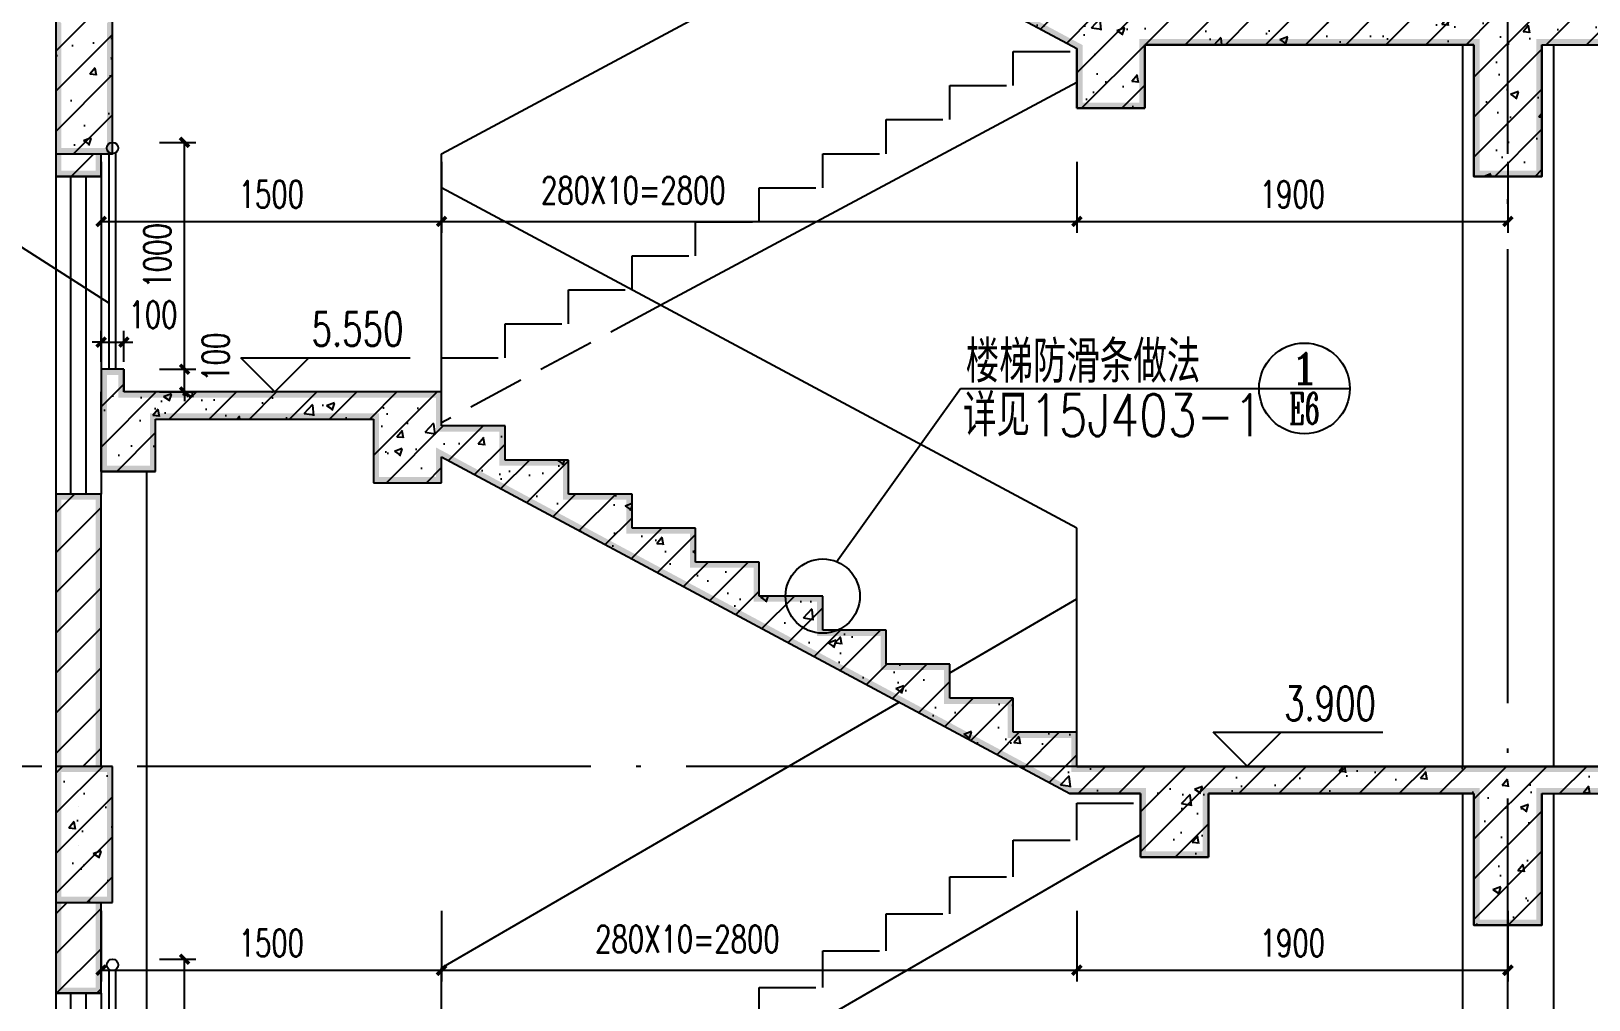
# Model space of a CAD drawing. Extents: x 5904849 to 6011887, y -826029 to -177002.
# Drawn here: x 5933297 to 5940162, y -779627 to -775358 of the extents above; entities that cross this region are included whole.
import ezdxf
from ezdxf.enums import TextEntityAlignment as Align

# ---------------------------------------------------------------- set-up
doc = ezdxf.new("R2010")
doc.units = 0
doc.header["$LTSCALE"] = 1000
doc.header["$MEASUREMENT"] = 0
doc.linetypes.add('DASH', pattern=[0.35, 0.25, -0.1])
doc.linetypes.add('DOTE', pattern=[2.42, 2, -0.2, 0.02, -0.2])
doc.layers.get('0').update_dxf_attribs({"linetype": 'CONTINUOUS'})
doc.layers.get('Defpoints').update_dxf_attribs({"linetype": 'CONTINUOUS'})
for name, color, linetype in [('COLUMN', 9, 'CONTINUOUS'), ('DIM_ELEV', 3, 'CONTINUOUS'), ('DOTE', 252, 'CONTINUOUS'), ('PUB_DIM', 3, 'CONTINUOUS'), ('PUB_HATCH', 8, 'CONTINUOUS'), ('PUB_TEXT', 7, 'CONTINUOUS'), ('PUB_WALL', 9, 'CONTINUOUS'), ('S_E_STAIR', 4, 'CONTINUOUS'), ('S_STAIR', 2, 'CONTINUOUS'), ('WALL', 2, 'CONTINUOUS'), ('WINDOW', 4, 'CONTINUOUS')]:
    doc.layers.add(name, color=color, linetype=linetype)
doc.styles.add('_HZTXT', font='txt.shx', dxfattribs={"width": 0.8, "bigfont": 'HZTXT.shx'})
doc.styles.add('_TCH_DIM', font='SIMPLEX', dxfattribs={"bigfont": 'GBCBIG'})
doc.styles.add('_TCH_DIM_T3', font='SIMPLEX', dxfattribs={"width": 0.705882, "bigfont": 'GBCBIG'})
doc.styles.add('COMP', font='COMPLEX', dxfattribs={"bigfont": 'hztxt'})
doc.dimstyles.new('_TCH_ARCH&&50', dxfattribs={"dimtxt": 119, "dimasz": 40, "dimexe": 50, "dimexo": 100, "dimgap": 60.5, "dimtad": 1, "dimdec": 0, "dimzin": 0, "dimdsep": 46, "dimtxsty": '_TCH_DIM_T3', "dimblk": 'ARCHTICK', "dimcen": 0.09, "dimclrt": 7, "dimazin": 2, "dimtfac": 1, "dimtdec": 0, "dimtix": 1, "dimtmove": 2, "dimatfit": 3, "dimfxl": 0, "dimtolj": 1, "dimtzin": 0, "dimarcsym": 0})
pattern_1 = [(45, (0, 0), (-88.3883476, 88.3883476), []), (50, (0, 0), (358.630091, -31.376067), [37.5, -412.5]), (355, (0, 0), (-69.375667, 376.096067), [30, -330]), (100.4514, (29.9, -2.6), (289.25469, 344.719771), [31.870095, -350.571056]), (46.1842, (0, 100), (533.620524, -82.759507), [56.25, -618.75]), (96.6356, (44.47, 93.1), (467.331353, 487.058935), [47.805144, -525.8565]), (351.1842, (0, 100), (467.330973, 487.0593), [45, -495]), (21, (50, 75), (298.453526, -201.309445), [37.5, -412.5]), (326, (50, 75), (121.657666, 362.575023), [30, -330]), (71.4514, (74.87, 58.22), (420.111314, 161.265248), [31.870095, -350.571056]), (37.5, (0, 0), (6.0799277, 166.446927), [0, -326, 0, -335, 0, -331.25]), (7.5, (0, 0), (131.5347687, 197.205856), [0, -191, 0, -318.5, 0, -126.25]), (327.5, (-111.5, 0), (266.911218, -11.277436), [0, -125, 0, -390, 0, -517.5]), (317.5, (-161.5, 0), (291.593085, 50.052491), [0, -162.5, 0, -259, 0, -367.5])]
pattern_2 = [(45, (0, 89.76), (-88.388383, 88.388383), [])]

# ---------------------------------------------------------------- blocks, each defined once
blk = doc.blocks.new('_ArchTick')
at = {"color": 0, "linetype": 'ByBlock', "const_width": 0.4}
blk.add_lwpolyline([(-0.5, -0.5), (0.5, 0.5)], dxfattribs=at)
blk = doc.blocks.new('*D328')
at = {"layer": 'Defpoints', "color": 0}
for p in [(5933762.5, -779448.3), (5933973.4, -779448.3), (5933762.5, -780448.3)]:
    blk.add_point(p, dxfattribs=at)
at = {"layer": 'PUB_DIM', "color": 0, "lineweight": -2}
for p, q in [((5933862.5, -779448.3), (5934023.4, -779448.3)), ((5933973.4, -780448.3), (5933973.4, -779448.3)), ((5933862.5, -780448.3), (5934023.4, -780448.3))]:
    blk.add_line(p, q, dxfattribs=at)
at = {"layer": 'PUB_DIM', "color": 0, "lineweight": -2, "xscale": 40, "yscale": 40, "zscale": 40}
for p, rotation in [((5933973.4, -779448.3), 90), ((5933973.4, -780448.3), 270)]:
    blk.add_blockref('_ArchTick', p, dxfattribs=dict(at, rotation=rotation))
at = {"layer": 'PUB_DIM', "color": 7, "insert": (5933853.4, -779948.3), "char_height": 119, "attachment_point": 5, "rotation": 90, "style": '_TCH_DIM_T3'}
blk.add_mtext('\\A1;1000', dxfattribs=at)
blk = doc.blocks.new('*D348')
at = {"layer": 'Defpoints', "color": 0}
for p in [(5933605.9, -775834.5), (5935105.9, -775834.5), (5935105.9, -776196.9)]:
    blk.add_point(p, dxfattribs=at)
at = {"layer": 'PUB_DIM', "color": 0, "lineweight": -2}
for p, q in [((5933605.9, -775934.5), (5933605.9, -776246.9)), ((5935105.9, -775934.5), (5935105.9, -776246.9)), ((5933605.9, -776196.9), (5935105.9, -776196.9))]:
    blk.add_line(p, q, dxfattribs=at)
at = {"layer": 'PUB_DIM', "color": 0, "lineweight": -2, "xscale": 40, "yscale": 40, "zscale": 40, "rotation": 180}
blk.add_blockref('_ArchTick', (5933605.9, -776196.9), dxfattribs=at)
at = {"layer": 'PUB_DIM', "color": 0, "lineweight": -2, "xscale": 40, "yscale": 40, "zscale": 40}
blk.add_blockref('_ArchTick', (5935105.9, -776196.9), dxfattribs=at)
at = {"layer": 'PUB_DIM', "color": 7, "insert": (5934355.9, -776076.9), "char_height": 119, "attachment_point": 5, "style": '_TCH_DIM_T3'}
blk.add_mtext('\\A1;1500', dxfattribs=at)
blk = doc.blocks.new('*D349')
at = {"layer": 'Defpoints', "color": 0}
for p in [(5935105.9, -775834.5), (5937905.9, -775834.5), (5937905.9, -776196.9)]:
    blk.add_point(p, dxfattribs=at)
at = {"layer": 'PUB_DIM', "color": 0, "lineweight": -2}
for p, q in [((5935105.9, -775934.5), (5935105.9, -776246.9)), ((5937905.9, -775934.5), (5937905.9, -776246.9)), ((5935105.9, -776196.9), (5937905.9, -776196.9))]:
    blk.add_line(p, q, dxfattribs=at)
at = {"layer": 'PUB_DIM', "color": 0, "lineweight": -2, "xscale": 40, "yscale": 40, "zscale": 40, "rotation": 180}
blk.add_blockref('_ArchTick', (5935105.9, -776196.9), dxfattribs=at)
at = {"layer": 'PUB_DIM', "color": 0, "lineweight": -2, "xscale": 40, "yscale": 40, "zscale": 40}
blk.add_blockref('_ArchTick', (5937905.9, -776196.9), dxfattribs=at)
at = {"layer": 'PUB_DIM', "color": 7, "insert": (5935951.2, -776059.4), "char_height": 119, "attachment_point": 5, "style": '_TCH_DIM_T3'}
blk.add_mtext('\\A1;280X10=2800', dxfattribs=at)
blk = doc.blocks.new('*D350')
at = {"layer": 'Defpoints', "color": 0}
for p in [(5937905.9, -775834.5), (5939805.9, -775834.5), (5939805.9, -776196.9)]:
    blk.add_point(p, dxfattribs=at)
at = {"layer": 'PUB_DIM', "color": 0, "lineweight": -2}
for p, q in [((5937905.9, -775934.5), (5937905.9, -776246.9)), ((5939805.9, -775934.5), (5939805.9, -776246.9)), ((5937905.9, -776196.9), (5939805.9, -776196.9))]:
    blk.add_line(p, q, dxfattribs=at)
at = {"layer": 'PUB_DIM', "color": 0, "lineweight": -2, "xscale": 40, "yscale": 40, "zscale": 40, "rotation": 180}
blk.add_blockref('_ArchTick', (5937905.9, -776196.9), dxfattribs=at)
at = {"layer": 'PUB_DIM', "color": 0, "lineweight": -2, "xscale": 40, "yscale": 40, "zscale": 40}
blk.add_blockref('_ArchTick', (5939805.9, -776196.9), dxfattribs=at)
at = {"layer": 'PUB_DIM', "color": 7, "insert": (5938855.9, -776076.9), "char_height": 119, "attachment_point": 5, "style": '_TCH_DIM_T3'}
blk.add_mtext('\\A1;1900', dxfattribs=at)
blk = doc.blocks.new('*D357')
at = {"layer": 'Defpoints', "color": 0}
for p in [(5933705.9, -776728.7), (5933605.9, -776916.1), (5933705.9, -776916.1)]:
    blk.add_point(p, dxfattribs=at)
at = {"layer": 'PUB_DIM', "color": 0, "lineweight": -2}
for p, q in [((5933605.9, -776816.1), (5933605.9, -776678.7)), ((5933705.9, -776816.1), (5933705.9, -776678.7)), ((5933605.9, -776728.7), (5933565.9, -776728.7)), ((5933605.9, -776728.7), (5933705.9, -776728.7)), ((5933705.9, -776728.7), (5933745.9, -776728.7))]:
    blk.add_line(p, q, dxfattribs=at)
at = {"layer": 'PUB_DIM', "color": 0, "lineweight": -2, "xscale": 40, "yscale": 40, "zscale": 40}
blk.add_blockref('_ArchTick', (5933605.9, -776728.7), dxfattribs=at)
at = {"layer": 'PUB_DIM', "color": 0, "lineweight": -2, "xscale": 40, "yscale": 40, "zscale": 40, "rotation": 180}
blk.add_blockref('_ArchTick', (5933705.9, -776728.7), dxfattribs=at)
at = {"layer": 'PUB_DIM', "color": 7, "insert": (5933834.2, -776607.6), "char_height": 119, "attachment_point": 5, "style": '_TCH_DIM_T3'}
blk.add_mtext('\\A1;100', dxfattribs=at)
blk = doc.blocks.new('*D358')
at = {"layer": 'Defpoints', "color": 0}
for p in [(5933762.5, -776848.3), (5933973.4, -776848.3), (5933762.5, -776948.3)]:
    blk.add_point(p, dxfattribs=at)
at = {"layer": 'PUB_DIM', "color": 0, "lineweight": -2}
for p, q in [((5933862.5, -776848.3), (5934023.4, -776848.3)), ((5933973.4, -776848.3), (5933973.4, -776808.3)), ((5933973.4, -776948.3), (5933973.4, -776848.3)), ((5933862.5, -776948.3), (5934023.4, -776948.3)), ((5933973.4, -776948.3), (5933973.4, -776988.3))]:
    blk.add_line(p, q, dxfattribs=at)
at = {"layer": 'PUB_DIM', "color": 0, "lineweight": -2, "xscale": 40, "yscale": 40, "zscale": 40}
for p, rotation in [((5933973.4, -776848.3), 270), ((5933973.4, -776948.3), 90)]:
    blk.add_blockref('_ArchTick', p, dxfattribs=dict(at, rotation=rotation))
at = {"layer": 'PUB_DIM', "color": 7, "insert": (5934110.9, -776795.1), "char_height": 119, "attachment_point": 5, "rotation": 90, "style": '_TCH_DIM_T3'}
blk.add_mtext('\\A1;100', dxfattribs=at)
blk = doc.blocks.new('*D359')
at = {"layer": 'Defpoints', "color": 0}
for p in [(5933762.5, -775848.3), (5933973.4, -775848.3), (5933762.5, -776848.3)]:
    blk.add_point(p, dxfattribs=at)
at = {"layer": 'PUB_DIM', "color": 0, "lineweight": -2}
for p, q in [((5933862.5, -775848.3), (5934023.4, -775848.3)), ((5933973.4, -776848.3), (5933973.4, -775848.3)), ((5933862.5, -776848.3), (5934023.4, -776848.3))]:
    blk.add_line(p, q, dxfattribs=at)
at = {"layer": 'PUB_DIM', "color": 0, "lineweight": -2, "xscale": 40, "yscale": 40, "zscale": 40}
for p, rotation in [((5933973.4, -775848.3), 90), ((5933973.4, -776848.3), 270)]:
    blk.add_blockref('_ArchTick', p, dxfattribs=dict(at, rotation=rotation))
at = {"layer": 'PUB_DIM', "color": 7, "insert": (5933853.4, -776348.3), "char_height": 119, "attachment_point": 5, "rotation": 90, "style": '_TCH_DIM_T3'}
blk.add_mtext('\\A1;1000', dxfattribs=at)
blk = doc.blocks.new('$TCHSYS$WIN2D')
for p, q in [((-0.5, 0.5), (0.5, 0.5)), ((-0.5, 0.5), (-0.5, -0.5)), ((0.5, 0.5), (0.5, -0.5)), ((0.5, 0.1667), (-0.5, 0.1667)), ((0.5, -0.1667), (-0.5, -0.1667)), ((-0.5, -0.5), (0.5, -0.5))]:
    blk.add_line(p, q)
blk = doc.blocks.new('*D360')
at = {"layer": 'Defpoints', "color": 0}
for p in [(5933605.9, -779134.5), (5935105.9, -779134.5), (5935105.9, -779496.9)]:
    blk.add_point(p, dxfattribs=at)
at = {"layer": 'PUB_DIM', "color": 0, "lineweight": -2}
for p, q in [((5933605.9, -779234.5), (5933605.9, -779546.9)), ((5935105.9, -779234.5), (5935105.9, -779546.9)), ((5933605.9, -779496.9), (5935105.9, -779496.9))]:
    blk.add_line(p, q, dxfattribs=at)
at = {"layer": 'PUB_DIM', "color": 0, "lineweight": -2, "xscale": 40, "yscale": 40, "zscale": 40, "rotation": 180}
blk.add_blockref('_ArchTick', (5933605.9, -779496.9), dxfattribs=at)
at = {"layer": 'PUB_DIM', "color": 0, "lineweight": -2, "xscale": 40, "yscale": 40, "zscale": 40}
blk.add_blockref('_ArchTick', (5935105.9, -779496.9), dxfattribs=at)
at = {"layer": 'PUB_DIM', "color": 7, "insert": (5934355.9, -779376.9), "char_height": 119, "attachment_point": 5, "style": '_TCH_DIM_T3'}
blk.add_mtext('\\A1;1500', dxfattribs=at)
blk = doc.blocks.new('*D361')
at = {"layer": 'Defpoints', "color": 0}
for p in [(5935105.9, -779134.5), (5937905.9, -779134.5), (5937905.9, -779496.9)]:
    blk.add_point(p, dxfattribs=at)
at = {"layer": 'PUB_DIM', "color": 0, "lineweight": -2}
for p, q in [((5935105.9, -779234.5), (5935105.9, -779546.9)), ((5937905.9, -779234.5), (5937905.9, -779546.9)), ((5935105.9, -779496.9), (5937905.9, -779496.9))]:
    blk.add_line(p, q, dxfattribs=at)
at = {"layer": 'PUB_DIM', "color": 0, "lineweight": -2, "xscale": 40, "yscale": 40, "zscale": 40, "rotation": 180}
blk.add_blockref('_ArchTick', (5935105.9, -779496.9), dxfattribs=at)
at = {"layer": 'PUB_DIM', "color": 0, "lineweight": -2, "xscale": 40, "yscale": 40, "zscale": 40}
blk.add_blockref('_ArchTick', (5937905.9, -779496.9), dxfattribs=at)
at = {"layer": 'PUB_DIM', "color": 7, "insert": (5936189.6, -779359.4), "char_height": 119, "attachment_point": 5, "style": '_TCH_DIM_T3'}
blk.add_mtext('\\A1;280X10=2800', dxfattribs=at)
blk = doc.blocks.new('*D362')
at = {"layer": 'Defpoints', "color": 0}
for p in [(5937905.9, -779134.5), (5939805.9, -779134.5), (5939805.9, -779496.9)]:
    blk.add_point(p, dxfattribs=at)
at = {"layer": 'PUB_DIM', "color": 0, "lineweight": -2}
for p, q in [((5937905.9, -779234.5), (5937905.9, -779546.9)), ((5939805.9, -779234.5), (5939805.9, -779546.9)), ((5937905.9, -779496.9), (5939805.9, -779496.9))]:
    blk.add_line(p, q, dxfattribs=at)
at = {"layer": 'PUB_DIM', "color": 0, "lineweight": -2, "xscale": 40, "yscale": 40, "zscale": 40, "rotation": 180}
blk.add_blockref('_ArchTick', (5937905.9, -779496.9), dxfattribs=at)
at = {"layer": 'PUB_DIM', "color": 0, "lineweight": -2, "xscale": 40, "yscale": 40, "zscale": 40}
blk.add_blockref('_ArchTick', (5939805.9, -779496.9), dxfattribs=at)
at = {"layer": 'PUB_DIM', "color": 7, "insert": (5938855.9, -779376.9), "char_height": 119, "attachment_point": 5, "style": '_TCH_DIM_T3'}
blk.add_mtext('\\A1;1900', dxfattribs=at)
blk = doc.blocks.new('_INDEX')
blk.add_line((-0.5, 0), (0.5, 0))
blk.add_circle((0, 0), 0.5)
at = {"style": 'COMP'}
for tag, width, p, p2 in [('1', 2.333333, (-0.17, 0.05), (0.17, 0.05)), ('-', 1.166667, (-0.17, -0.39), (0.17, -0.39))]:
    blk.add_attdef(tag, text='', height=0.34, dxfattribs=dict(at, width=width)).set_placement(p, p2, align=Align.FIT)

msp = doc.modelspace()

# ---------------------------------------------------------------- hatches: boundary and pattern name
at = {"layer": 'COLUMN'}
for color, points in [(0, [(5935105.9, -773934.5), (5937905.9, -775434.5), (5937930.9, -775419.5), (5935080.9, -773892.7)]), (256, [(5933405.9, -775298.3), (5933405.9, -775898.3), (5933430.9, -775873.3), (5933430.9, -775323.3)]), (256, [(5933655.9, -775898.3), (5933655.9, -775298.3), (5933630.9, -775323.3), (5933630.9, -775873.3)]), (0, [(5938205.9, -775698.3), (5938205.9, -775418.3), (5938180.9, -775393.3), (5938180.9, -775673.3)]), (0, [(5938205.9, -775418.3), (5939655.9, -775418.3), (5939680.9, -775393.3), (5938180.9, -775393.3)]), (0, [(5939655.9, -775418.3), (5939655.9, -775998.3), (5939680.9, -775973.3), (5939680.9, -775393.3)]), (0, [(5939955.9, -775998.3), (5939955.9, -775418.3), (5939930.9, -775393.3), (5939930.9, -775973.3)]), (0, [(5939955.9, -775418.3), (5940604, -775418.3), (5940579, -775393.3), (5939930.9, -775393.3)]), (0, [(5937905.9, -775434.5), (5937905.9, -775698.3), (5937930.9, -775673.3), (5937930.9, -775419.5)]), (0, [(5937905.9, -775698.3), (5938205.9, -775698.3), (5938180.9, -775673.3), (5937930.9, -775673.3)]), (256, [(5933405.9, -775898.3), (5933655.9, -775898.3), (5933630.9, -775873.3), (5933430.9, -775873.3)]), (0, [(5939655.9, -775998.3), (5939955.9, -775998.3), (5939930.9, -775973.3), (5939680.9, -775973.3)]), (0, [(5933705.9, -776848.3), (5933605.9, -776848.3), (5933630.9, -776873.3), (5933680.9, -776873.3)]), (0, [(5933605.9, -776848.3), (5933605.9, -777298.3), (5933630.9, -777273.3), (5933630.9, -776873.3)]), (0, [(5933705.9, -776948.3), (5933705.9, -776848.3), (5933680.9, -776873.3), (5933680.9, -776973.3)]), (0, [(5935105.9, -776948.3), (5933705.9, -776948.3), (5933680.9, -776973.3), (5935080.9, -776973.3)]), (0, [(5935105.9, -777098.3), (5935105.9, -776948.3), (5935080.9, -776973.3), (5935080.9, -777123.3)]), (0, [(5933845.9, -777298.3), (5933845.9, -777068.3), (5933820.9, -777043.3), (5933820.9, -777273.3)]), (0, [(5933845.9, -777068.3), (5934805.9, -777068.3), (5934830.9, -777043.3), (5933820.9, -777043.3)]), (0, [(5934805.9, -777068.3), (5934805.9, -777348.3), (5934830.9, -777323.3), (5934830.9, -777043.3)]), (0, [(5935385.9, -777098.3), (5935105.9, -777098.3), (5935080.9, -777123.3), (5935360.9, -777123.3)]), (0, [(5935385.9, -777248.3), (5935385.9, -777098.3), (5935360.9, -777123.3), (5935360.9, -777273.3)]), (0, [(5935105.9, -777348.3), (5935105.9, -777234.5), (5935080.9, -777192.7), (5935080.9, -777323.3)]), (0, [(5935105.9, -777234.5), (5937875.7, -778718.3), (5937882, -778693.3), (5935080.9, -777192.7)]), (0, [(5935665.9, -777248.3), (5935385.9, -777248.3), (5935360.9, -777273.3), (5935640.9, -777273.3)]), (0, [(5935665.9, -777398.3), (5935665.9, -777248.3), (5935640.9, -777273.3), (5935640.9, -777423.3)]), (0, [(5933605.9, -777298.3), (5933845.9, -777298.3), (5933820.9, -777273.3), (5933630.9, -777273.3)]), (0, [(5934805.9, -777348.3), (5935105.9, -777348.3), (5935080.9, -777323.3), (5934830.9, -777323.3)]), (0, [(5935945.9, -777398.3), (5935665.9, -777398.3), (5935640.9, -777423.3), (5935920.9, -777423.3)]), (0, [(5935945.9, -777548.3), (5935945.9, -777398.3), (5935920.9, -777423.3), (5935920.9, -777573.3)]), (0, [(5936225.9, -777548.3), (5935945.9, -777548.3), (5935920.9, -777573.3), (5936200.9, -777573.3)]), (0, [(5936225.9, -777698.3), (5936225.9, -777548.3), (5936200.9, -777573.3), (5936200.9, -777723.3)]), (0, [(5936505.9, -777698.3), (5936225.9, -777698.3), (5936200.9, -777723.3), (5936480.9, -777723.3)]), (0, [(5936505.9, -777848.3), (5936505.9, -777698.3), (5936480.9, -777723.3), (5936480.9, -777873.3)]), (0, [(5936785.9, -777848.3), (5936505.9, -777848.3), (5936480.9, -777873.3), (5936760.9, -777873.3)]), (0, [(5936785.9, -777998.3), (5936785.9, -777848.3), (5936760.9, -777873.3), (5936760.9, -778023.3)]), (0, [(5937065.9, -777998.3), (5936785.9, -777998.3), (5936760.9, -778023.3), (5937040.9, -778023.3)]), (0, [(5937065.9, -778148.3), (5937065.9, -777998.3), (5937040.9, -778023.3), (5937040.9, -778173.3)]), (0, [(5937345.9, -778148.3), (5937065.9, -778148.3), (5937040.9, -778173.3), (5937320.9, -778173.3)]), (0, [(5937345.9, -778298.3), (5937345.9, -778148.3), (5937320.9, -778173.3), (5937320.9, -778323.3)]), (0, [(5937625.9, -778298.3), (5937345.9, -778298.3), (5937320.9, -778323.3), (5937600.9, -778323.3)]), (0, [(5937625.9, -778448.3), (5937625.9, -778298.3), (5937600.9, -778323.3), (5937600.9, -778473.3)]), (0, [(5937905.9, -778448.3), (5937625.9, -778448.3), (5937600.9, -778473.3), (5937880.9, -778473.3)]), (0, [(5937905.9, -778598.3), (5937905.9, -778448.3), (5937880.9, -778473.3), (5937880.9, -778623.3)]), (256, [(5933655.9, -778598.3), (5933405.9, -778598.3), (5933430.9, -778623.3), (5933630.9, -778623.3)]), (256, [(5933405.9, -778598.3), (5933405.9, -779198.3), (5933430.9, -779173.3), (5933430.9, -778623.3)]), (256, [(5933655.9, -779198.3), (5933655.9, -778598.3), (5933630.9, -778623.3), (5933630.9, -779173.3)]), (0, [(5940604, -778598.3), (5937905.9, -778598.3), (5937880.9, -778623.3), (5940579, -778623.3)]), (0, [(5937875.7, -778718.3), (5938185.9, -778718.3), (5938210.9, -778693.3), (5937882, -778693.3)]), (0, [(5938185.9, -778718.3), (5938185.9, -778998.3), (5938210.9, -778973.3), (5938210.9, -778693.3)]), (0, [(5938485.9, -778998.3), (5938485.9, -778718.3), (5938460.9, -778693.3), (5938460.9, -778973.3)]), (0, [(5938485.9, -778718.3), (5939655.9, -778718.3), (5939680.9, -778693.3), (5938460.9, -778693.3)]), (0, [(5939655.9, -778718.3), (5939655.9, -779298.3), (5939680.9, -779273.3), (5939680.9, -778693.3)]), (0, [(5939955.9, -779298.3), (5939955.9, -778718.3), (5939930.9, -778693.3), (5939930.9, -779273.3)]), (0, [(5939955.9, -778718.3), (5940604, -778718.3), (5940579, -778693.3), (5939930.9, -778693.3)]), (0, [(5938185.9, -778998.3), (5938485.9, -778998.3), (5938460.9, -778973.3), (5938210.9, -778973.3)]), (256, [(5933405.9, -779198.3), (5933655.9, -779198.3), (5933630.9, -779173.3), (5933430.9, -779173.3)]), (0, [(5939655.9, -779298.3), (5939955.9, -779298.3), (5939930.9, -779273.3), (5939680.9, -779273.3)])]:
    msp.add_hatch(color=color, dxfattribs=at).paths.add_polyline_path(points)
at = {"layer": 'PUB_HATCH'}
h = msp.add_hatch(dxfattribs=at)
h.set_pattern_fill('钢筋混凝土', color=256, scale=50, style=0)
h.set_pattern_definition(pattern_1)
h.paths.add_polyline_path([(5940604, -775298.3), (5937905.9, -775298.3), (5937905.9, -775148.3), (5937625.9, -775148.3), (5937625.9, -774998.3), (5937345.9, -774998.3), (5937345.9, -774848.3), (5937065.9, -774848.3), (5937065.9, -774698.3), (5936785.9, -774698.3), (5936785.9, -774548.3), (5936505.9, -774548.3), (5936505.9, -774398.3), (5936225.9, -774398.3), (5936225.9, -774248.3), (5935945.9, -774248.3), (5935945.9, -774098.3), (5935665.9, -774098.3), (5935665.9, -773948.3), (5935385.9, -773948.3), (5935385.9, -773798.3), (5935105.9, -773798.3), (5935105.9, -773648.3), (5933705.9, -773648.3), (5933705.9, -773548.3), (5933605.9, -773548.3), (5933605.9, -773998.3), (5933845.9, -773998.3), (5933845.9, -773768.3), (5934805.9, -773768.3), (5934805.9, -774048.3), (5935105.9, -774048.3), (5935105.9, -773934.5), (5937905.9, -775434.5), (5937905.9, -775698.3), (5938205.9, -775698.3), (5938205.9, -775418.3), (5939655.9, -775418.3), (5939655.9, -775998.3), (5939955.9, -775998.3), (5939955.9, -775418.3), (5940604, -775418.3)])
h = msp.add_hatch(dxfattribs=at)
h.set_pattern_fill('钢筋混凝土', color=256, scale=50, style=0)
h.set_pattern_definition(pattern_1)
h.paths.add_polyline_path([(5933405.9, -775898.3), (5933655.9, -775898.3), (5933655.9, -775298.3), (5933405.9, -775298.3)])
at = {"layer": 'PUB_HATCH', "linetype": 'ByBlock'}
h = msp.add_hatch(dxfattribs=at)
h.set_pattern_fill('普通砖', color=256, scale=50, style=0)
h.set_pattern_definition(pattern_2)
h.paths.add_polyline_path([(5933605.9, -775898.3), (5933405.9, -775898.3), (5933405.9, -775998.3), (5933605.9, -775998.3)])
at = {"layer": 'PUB_HATCH'}
h = msp.add_hatch(dxfattribs=at)
h.set_pattern_fill('钢筋混凝土', color=256, scale=50, style=0)
h.set_pattern_definition(pattern_1)
h.paths.add_polyline_path([(5940604, -778718.3), (5940604, -778598.3), (5937905.9, -778598.3), (5937905.9, -778448.3), (5937625.9, -778448.3), (5937625.9, -778298.3), (5937345.9, -778298.3), (5937345.9, -778148.3), (5937065.9, -778148.3), (5937065.9, -777998.3), (5936785.9, -777998.3), (5936785.9, -777848.3), (5936505.9, -777848.3), (5936505.9, -777698.3), (5936225.9, -777698.3), (5936225.9, -777548.3), (5935945.9, -777548.3), (5935945.9, -777398.3), (5935665.9, -777398.3), (5935665.9, -777248.3), (5935385.9, -777248.3), (5935385.9, -777098.3), (5935105.9, -777098.3), (5935105.9, -776948.3), (5933705.9, -776948.3), (5933705.9, -776848.3), (5933605.9, -776848.3), (5933605.9, -777298.3), (5933845.9, -777298.3), (5933845.9, -777068.3), (5934805.9, -777068.3), (5934805.9, -777348.3), (5935105.9, -777348.3), (5935105.9, -777234.5), (5937875.7, -778718.3), (5938185.9, -778718.3), (5938185.9, -778998.3), (5938485.9, -778998.3), (5938485.9, -778718.3), (5939655.9, -778718.3), (5939655.9, -779298.3), (5939955.9, -779298.3), (5939955.9, -778718.3)])
at = {"layer": 'PUB_HATCH', "linetype": 'ByBlock'}
h = msp.add_hatch(dxfattribs=at)
h.set_pattern_fill('普通砖', color=256, scale=50, style=0)
h.set_pattern_definition(pattern_2)
h.paths.add_polyline_path([(5933405.9, -778598.3), (5933605.9, -778598.3), (5933605.9, -777398.3), (5933405.9, -777398.3)])
at = {"layer": 'PUB_HATCH'}
h = msp.add_hatch(dxfattribs=at)
h.set_pattern_fill('钢筋混凝土', color=256, scale=50, style=0)
h.set_pattern_definition(pattern_1)
h.paths.add_polyline_path([(5933405.9, -779198.3), (5933655.9, -779198.3), (5933655.9, -778598.3), (5933405.9, -778598.3)])
at = {"layer": 'PUB_HATCH', "linetype": 'ByBlock'}
h = msp.add_hatch(dxfattribs=at)
h.set_pattern_fill('普通砖', color=256, scale=50, style=0)
h.set_pattern_definition(pattern_2)
h.paths.add_polyline_path([(5933605.9, -779198.3), (5933405.9, -779198.3), (5933405.9, -779598.3), (5933605.9, -779598.3)])
at = {"layer": 'PUB_WALL', "linetype": 'ByBlock'}
for points in [[(5933430.9, -775898.3), (5933405.9, -775898.3), (5933405.9, -775998.3), (5933430.9, -775973.3)], [(5933605.9, -775898.3), (5933580.9, -775898.3), (5933580.9, -775973.3), (5933605.9, -775998.3)], [(5933405.9, -775998.3), (5933605.9, -775998.3), (5933580.9, -775973.3), (5933430.9, -775973.3)], [(5933605.9, -777398.3), (5933405.9, -777398.3), (5933430.9, -777423.3), (5933580.9, -777423.3)], [(5933405.9, -778598.3), (5933430.9, -778598.3), (5933430.9, -777423.3), (5933405.9, -777398.3)], [(5933580.9, -778598.3), (5933605.9, -778598.3), (5933605.9, -777398.3), (5933580.9, -777423.3)], [(5933430.9, -779198.3), (5933405.9, -779198.3), (5933405.9, -779598.3), (5933430.9, -779573.3)], [(5933605.9, -779198.3), (5933580.9, -779198.3), (5933580.9, -779573.3), (5933605.9, -779598.3)], [(5933405.9, -779598.3), (5933605.9, -779598.3), (5933580.9, -779573.3), (5933430.9, -779573.3)]]:
    msp.add_hatch(color=256, dxfattribs=at).paths.add_polyline_path(points)

# ---------------------------------------------------------------- linework, layer by layer
at = {"color": 0}
for p, q in [((5939605.9, -775418.3), (5939605.9, -778598.3)), ((5940005.9, -775418.3), (5940005.9, -778598.3)), ((5933805.9, -777298.3), (5933805.9, -780548.3)), ((5939605.9, -778718.3), (5939605.9, -782498.3)), ((5940005.9, -778718.3), (5940005.9, -782498.3))]:
    msp.add_line(p, q, dxfattribs=at)
for p, q in [((5933640.9, -776848.3), (5933640.9, -775893.3)), ((5933670.9, -776848.3), (5933670.9, -775893.3)), ((5933640.9, -780448.3), (5933640.9, -779493.3)), ((5933670.9, -780448.3), (5933670.9, -779493.3))]:
    msp.add_line(p, q)
for centre in [(5933655.9, -775873.3), (5933655.9, -779473.3)]:
    msp.add_circle(centre, 25)
at = {"layer": 'COLUMN', "color": 0}
for p, q in [((5935105.9, -773934.5), (5937905.9, -775434.5)), ((5937905.9, -775434.5), (5937905.9, -775698.3)), ((5938205.9, -775698.3), (5938205.9, -775418.3)), ((5938205.9, -775418.3), (5939655.9, -775418.3)), ((5939655.9, -775418.3), (5939655.9, -775998.3)), ((5939955.9, -775998.3), (5939955.9, -775418.3)), ((5939955.9, -775418.3), (5940604, -775418.3)), ((5937905.9, -775698.3), (5938205.9, -775698.3)), ((5939655.9, -775998.3), (5939955.9, -775998.3)), ((5933705.9, -776848.3), (5933605.9, -776848.3)), ((5933605.9, -776848.3), (5933605.9, -777298.3)), ((5933705.9, -776948.3), (5933705.9, -776848.3)), ((5935105.9, -776948.3), (5933705.9, -776948.3)), ((5935105.9, -777098.3), (5935105.9, -776948.3)), ((5933845.9, -777298.3), (5933845.9, -777068.3)), ((5933845.9, -777068.3), (5934805.9, -777068.3)), ((5934805.9, -777068.3), (5934805.9, -777348.3)), ((5935385.9, -777098.3), (5935105.9, -777098.3)), ((5935385.9, -777248.3), (5935385.9, -777098.3)), ((5935105.9, -777348.3), (5935105.9, -777234.5)), ((5935105.9, -777234.5), (5937875.7, -778718.3)), ((5935665.9, -777248.3), (5935385.9, -777248.3)), ((5935665.9, -777398.3), (5935665.9, -777248.3)), ((5933605.9, -777298.3), (5933845.9, -777298.3)), ((5934805.9, -777348.3), (5935105.9, -777348.3)), ((5935945.9, -777398.3), (5935665.9, -777398.3)), ((5935945.9, -777548.3), (5935945.9, -777398.3)), ((5936225.9, -777548.3), (5935945.9, -777548.3)), ((5936225.9, -777698.3), (5936225.9, -777548.3)), ((5936505.9, -777698.3), (5936225.9, -777698.3)), ((5936505.9, -777848.3), (5936505.9, -777698.3)), ((5936785.9, -777848.3), (5936505.9, -777848.3)), ((5936785.9, -777998.3), (5936785.9, -777848.3)), ((5937065.9, -777998.3), (5936785.9, -777998.3)), ((5937065.9, -778148.3), (5937065.9, -777998.3)), ((5937345.9, -778148.3), (5937065.9, -778148.3)), ((5937345.9, -778298.3), (5937345.9, -778148.3)), ((5937625.9, -778298.3), (5937345.9, -778298.3)), ((5937625.9, -778448.3), (5937625.9, -778298.3)), ((5937905.9, -778448.3), (5937625.9, -778448.3)), ((5937905.9, -778598.3), (5937905.9, -778448.3)), ((5940604, -778598.3), (5937905.9, -778598.3)), ((5937875.7, -778718.3), (5938185.9, -778718.3)), ((5938185.9, -778718.3), (5938185.9, -778998.3)), ((5938485.9, -778998.3), (5938485.9, -778718.3)), ((5938485.9, -778718.3), (5939655.9, -778718.3)), ((5939655.9, -778718.3), (5939655.9, -779298.3)), ((5939955.9, -779298.3), (5939955.9, -778718.3)), ((5939955.9, -778718.3), (5940604, -778718.3)), ((5938185.9, -778998.3), (5938485.9, -778998.3)), ((5939655.9, -779298.3), (5939955.9, -779298.3))]:
    msp.add_line(p, q, dxfattribs=at)
at = {"layer": 'COLUMN'}
for p, q in [((5933405.9, -775298.3), (5933405.9, -775898.3)), ((5933655.9, -775898.3), (5933655.9, -775298.3)), ((5933405.9, -775898.3), (5933655.9, -775898.3)), ((5933655.9, -778598.3), (5933405.9, -778598.3)), ((5933405.9, -778598.3), (5933405.9, -779198.3)), ((5933655.9, -779198.3), (5933655.9, -778598.3)), ((5933405.9, -779198.3), (5933655.9, -779198.3))]:
    msp.add_line(p, q, dxfattribs=at)
at = {"layer": 'DIM_ELEV'}
for p, q in [((5934370.9, -776948.3), (5934220.9, -776798.3)), ((5934220.9, -776798.3), (5934968.2, -776798.3)), ((5934370.9, -776948.3), (5934520.9, -776798.3)), ((5938656.7, -778598.2), (5938506.7, -778448.2)), ((5938506.7, -778448.2), (5939254.1, -778448.2)), ((5938656.7, -778598.2), (5938806.7, -778448.2))]:
    msp.add_line(p, q, dxfattribs=at)
at = {"layer": 'DOTE', "linetype": 'DOTE'}
msp.add_line((5939805.9, -783159.3), (5939805.9, -767735.7), dxfattribs=at)
at = {"layer": 'DOTE', "color": 251, "linetype": 'DOTE'}
msp.add_line((5940604, -778598.3), (5931867.8, -778598.3), dxfattribs=at)
at = {"layer": 'PUB_DIM'}
for p, q in [((5933179.7, -776261.1), (5933640.9, -776557.2)), ((5936847, -777696.4), (5937392.5, -776932.8)), ((5937392.5, -776932.8), (5938709.1, -776932.8))]:
    msp.add_line(p, q, dxfattribs=at)
msp.add_circle((5936785.9, -777848.3), 163.8, dxfattribs=at)
at = {"layer": 'S_E_STAIR'}
for p, q in [((5935105.9, -775898.3), (5936938.8, -774916.4)), ((5937905.9, -775584.5), (5936072.9, -776566.4)), ((5935105.9, -776948.3), (5935105.9, -775898.3)), ((5937905.9, -777548.3), (5935105.9, -776048.3)), ((5937905.9, -778598.3), (5937905.9, -777548.3)), ((5937345.9, -778185.8), (5937905.9, -777860.8)), ((5935105.9, -779485.8), (5937123.1, -778315.1)), ((5938185.9, -778899.6), (5936000.8, -780167.7)), ((5935105.9, -780548.3), (5935105.9, -779485.8))]:
    msp.add_line(p, q, dxfattribs=at)
at = {"layer": 'S_E_STAIR', "linetype": 'DASH'}
for p, q in [((5937625.9, -775448.3), (5937905.9, -775448.3)), ((5937625.9, -775598.3), (5937625.9, -775448.3)), ((5937345.9, -775598.3), (5937625.9, -775598.3)), ((5937345.9, -775748.3), (5937345.9, -775598.3)), ((5937065.9, -775748.3), (5937345.9, -775748.3)), ((5937065.9, -775898.3), (5937065.9, -775748.3)), ((5936785.9, -775898.3), (5937065.9, -775898.3)), ((5936785.9, -776048.3), (5936785.9, -775898.3)), ((5936505.9, -776048.3), (5936785.9, -776048.3)), ((5936505.9, -776198.3), (5936505.9, -776048.3)), ((5936225.9, -776198.3), (5936505.9, -776198.3)), ((5936225.9, -776348.3), (5936225.9, -776198.3)), ((5935945.9, -776348.3), (5936225.9, -776348.3)), ((5935945.9, -776498.3), (5935945.9, -776348.3)), ((5935665.9, -776498.3), (5935945.9, -776498.3)), ((5935665.9, -776648.3), (5935665.9, -776498.3)), ((5936072.9, -776566.4), (5935105.9, -777084.5)), ((5935385.9, -776648.3), (5935665.9, -776648.3)), ((5935385.9, -776798.3), (5935385.9, -776648.3)), ((5935105.9, -776798.3), (5935385.9, -776798.3)), ((5935105.9, -776948.3), (5935105.9, -776798.3)), ((5937905.9, -778760.8), (5938185.9, -778760.8)), ((5937905.9, -778923.3), (5937905.9, -778760.8)), ((5937625.9, -778923.3), (5937905.9, -778923.3)), ((5937625.9, -779085.8), (5937625.9, -778923.3)), ((5937345.9, -779085.8), (5937625.9, -779085.8)), ((5937345.9, -779248.3), (5937345.9, -779085.8)), ((5937065.9, -779248.3), (5937345.9, -779248.3)), ((5937065.9, -779410.8), (5937065.9, -779248.3)), ((5936785.9, -779410.8), (5937065.9, -779410.8)), ((5936785.9, -779573.3), (5936785.9, -779410.8)), ((5936505.9, -779573.3), (5936785.9, -779573.3)), ((5936505.9, -779735.8), (5936505.9, -779573.3))]:
    msp.add_line(p, q, dxfattribs=at)
at = {"layer": 'S_STAIR'}
for p, q in [((5935105.9, -773934.5), (5937905.9, -775434.5)), ((5937905.9, -775698.3), (5937905.9, -775434.5)), ((5938205.9, -775418.3), (5938205.9, -775698.3)), ((5939655.9, -775418.3), (5938205.9, -775418.3)), ((5939955.9, -775418.3), (5940604, -775418.3)), ((5938205.9, -775698.3), (5937905.9, -775698.3)), ((5935105.9, -776948.3), (5933705.9, -776948.3)), ((5935105.9, -777098.3), (5935105.9, -776948.3)), ((5933845.9, -777068.3), (5934805.9, -777068.3)), ((5934805.9, -777068.3), (5934805.9, -777348.3)), ((5935385.9, -777098.3), (5935105.9, -777098.3)), ((5935385.9, -777248.3), (5935385.9, -777098.3)), ((5935105.9, -777348.3), (5935105.9, -777234.5)), ((5935105.9, -777234.5), (5937875.7, -778718.3)), ((5935665.9, -777248.3), (5935385.9, -777248.3)), ((5935665.9, -777398.3), (5935665.9, -777248.3)), ((5934805.9, -777348.3), (5935105.9, -777348.3)), ((5935945.9, -777398.3), (5935665.9, -777398.3)), ((5935945.9, -777548.3), (5935945.9, -777398.3)), ((5936225.9, -777548.3), (5935945.9, -777548.3)), ((5936225.9, -777698.3), (5936225.9, -777548.3)), ((5936505.9, -777698.3), (5936225.9, -777698.3)), ((5936505.9, -777848.3), (5936505.9, -777698.3)), ((5936785.9, -777848.3), (5936505.9, -777848.3)), ((5936785.9, -777998.3), (5936785.9, -777848.3)), ((5937065.9, -777998.3), (5936785.9, -777998.3)), ((5937065.9, -778148.3), (5937065.9, -777998.3)), ((5937345.9, -778148.3), (5937065.9, -778148.3)), ((5937345.9, -778298.3), (5937345.9, -778148.3)), ((5937625.9, -778298.3), (5937345.9, -778298.3)), ((5937625.9, -778448.3), (5937625.9, -778298.3)), ((5937905.9, -778448.3), (5937625.9, -778448.3)), ((5937905.9, -778598.3), (5937905.9, -778448.3)), ((5937905.9, -778598.3), (5940604, -778598.3)), ((5938185.9, -778718.3), (5937875.7, -778718.3)), ((5938185.9, -778998.3), (5938185.9, -778718.3)), ((5938485.9, -778718.3), (5938485.9, -778998.3)), ((5939655.9, -778718.3), (5938485.9, -778718.3)), ((5939955.9, -778718.3), (5940604, -778718.3)), ((5938485.9, -778998.3), (5938185.9, -778998.3))]:
    msp.add_line(p, q, dxfattribs=at)
for points in [[(5939955.9, -775418.3), (5939955.9, -775998.3), (5939655.9, -775998.3), (5939655.9, -775418.3)], [(5939955.9, -778718.3), (5939955.9, -779298.3), (5939655.9, -779298.3), (5939655.9, -778718.3)]]:
    msp.add_lwpolyline(points, dxfattribs=at)
at = {"layer": 'WALL', "linetype": 'ByBlock'}
for p, q in [((5933405.9, -775898.3), (5933405.9, -775998.3)), ((5933605.9, -775998.3), (5933605.9, -775898.3)), ((5933405.9, -775998.3), (5933605.9, -775998.3)), ((5933605.9, -777398.3), (5933405.9, -777398.3)), ((5933405.9, -777398.3), (5933405.9, -778598.3)), ((5933605.9, -778598.3), (5933605.9, -777398.3)), ((5933505.9, -778598.3), (5933505.9, -778598.3)), ((5933505.9, -778773.3), (5933505.9, -778773.3)), ((5933505.9, -778948.3), (5933505.9, -778948.3)), ((5933405.9, -779198.3), (5933405.9, -779598.3)), ((5933605.9, -779598.3), (5933605.9, -779198.3)), ((5933405.9, -779598.3), (5933605.9, -779598.3))]:
    msp.add_line(p, q, dxfattribs=at)
at = {"layer": 'WALL'}
for p, q in [((5933605.9, -776848.3), (5933605.9, -776948.3)), ((5933705.9, -776848.3), (5933605.9, -776848.3)), ((5933705.9, -776848.3), (5933705.9, -776948.3)), ((5933605.9, -777298.3), (5933605.9, -776948.3)), ((5933845.9, -777298.3), (5933845.9, -777068.3)), ((5933845.9, -777298.3), (5933605.9, -777298.3))]:
    msp.add_line(p, q, dxfattribs=at)

# ---------------------------------------------------------------- block references
at = {"layer": 'PUB_DIM'}
ref = msp.add_blockref('_INDEX', (5938909.1, -776932.8), dxfattribs=dict(at, xscale=400, yscale=400, zscale=400))
ref.add_attrib('1', '1', dxfattribs={"layer": '0', "height": 136, "style": 'COMP', "width": 2.333333}).set_placement((5938841.1, -776912.8), (5938977.1, -776912.8), align=Align.FIT)
ref.add_attrib('-', 'E6', dxfattribs={"layer": '0', "height": 136, "style": 'COMP', "width": 0.6}).set_placement((5938841.1, -777088.8), (5938977.1, -777088.8), align=Align.FIT)
at = {"layer": 'WINDOW', "linetype": 'ByBlock', "yscale": -200.0000051602256}
for p, xscale, zscale, rotation in [((5933505.9, -776698.3), -1399.999999888067, -1399.999999888067, 90.00000003742774), ((5933505.9, -780448.3), -1700.000000410422, -1700.000000410422, 90.00000003741275)]:
    msp.add_blockref('$TCHSYS$WIN2D', p, dxfattribs=dict(at, xscale=xscale, zscale=zscale, rotation=rotation))

# ---------------------------------------------------------------- texts
at = {"layer": 'PUB_DIM', "style": '_HZTXT', "width": 0.8}
for s, p in [('楼梯防滑条做法', (5937416.1, -776907.4)), ('详见15J403-1', (5937403.7, -777143.5))]:
    msp.add_text(s, height=184.73, dxfattribs=at).set_placement(p)
at = {"layer": 'PUB_TEXT', "style": '_TCH_DIM', "width": 0.705882}
for s, p in [('5.550', (5934533.2, -776745.8)), ('3.900', (5938819.1, -778395.7))]:
    msp.add_text(s, height=148.75, dxfattribs=at).set_placement(p)

# ---------------------------------------------------------------- dimensions: what is measured, and where the dimension line sits
at = {"layer": 'PUB_DIM'}
for p1, p2, distance, picture, middle in [((5933762.5, -776848.3), (5933762.5, -775848.3), -210.8, '*D359', (5933853.4, -776348.3)), ((5933605.9, -775834.5), (5935105.9, -775834.5), -362.4, '*D348', (5934355.9, -776076.9)), ((5937905.9, -775834.5), (5939805.9, -775834.5), -362.4, '*D350', (5938855.9, -776076.9)), ((5933605.9, -779134.5), (5935105.9, -779134.5), -362.4, '*D360', (5934355.9, -779376.9)), ((5937905.9, -779134.5), (5939805.9, -779134.5), -362.4, '*D362', (5938855.9, -779376.9)), ((5933762.5, -780448.3), (5933762.5, -779448.3), -210.8, '*D328', (5933853.4, -779948.3))]:
    dim = msp.add_aligned_dim(p1=p1, p2=p2, distance=distance, dimstyle='_TCH_ARCH&&50', dxfattribs=at)
    dim.commit()
    dim.dimension.update_dxf_attribs({"geometry": picture, "text_midpoint": middle})
for base, p1, p2, picture, middle in [((5937905.9, -776196.9), (5935105.9, -775834.5), (5937905.9, -775834.5), '*D349', (5935951.2, -776059.4)), ((5937905.9, -779496.9), (5935105.9, -779134.5), (5937905.9, -779134.5), '*D361', (5936189.6, -779359.4))]:
    dim = msp.add_linear_dim(base=base, p1=p1, p2=p2, angle=0, text='280X10=2800', dimstyle='_TCH_ARCH&&50', dxfattribs=at)
    dim.commit()
    dim.dimension.update_dxf_attribs({"geometry": picture, "text_midpoint": middle, "dimtype": 129})
for base, p1, p2, angle, picture, middle in [((5933705.9, -776728.7), (5933605.9, -776916.1), (5933705.9, -776916.1), 360, '*D357', (5933834.2, -776607.6)), ((5933973.4, -776848.3), (5933762.5, -776948.3), (5933762.5, -776848.3), 90, '*D358', (5934110.9, -776795.1))]:
    dim = msp.add_linear_dim(base=base, p1=p1, p2=p2, angle=angle, dimstyle='_TCH_ARCH&&50', dxfattribs=at)
    dim.commit()
    dim.dimension.update_dxf_attribs({"geometry": picture, "text_midpoint": middle, "dimtype": 129})

doc.saveas('drawing.dxf')
